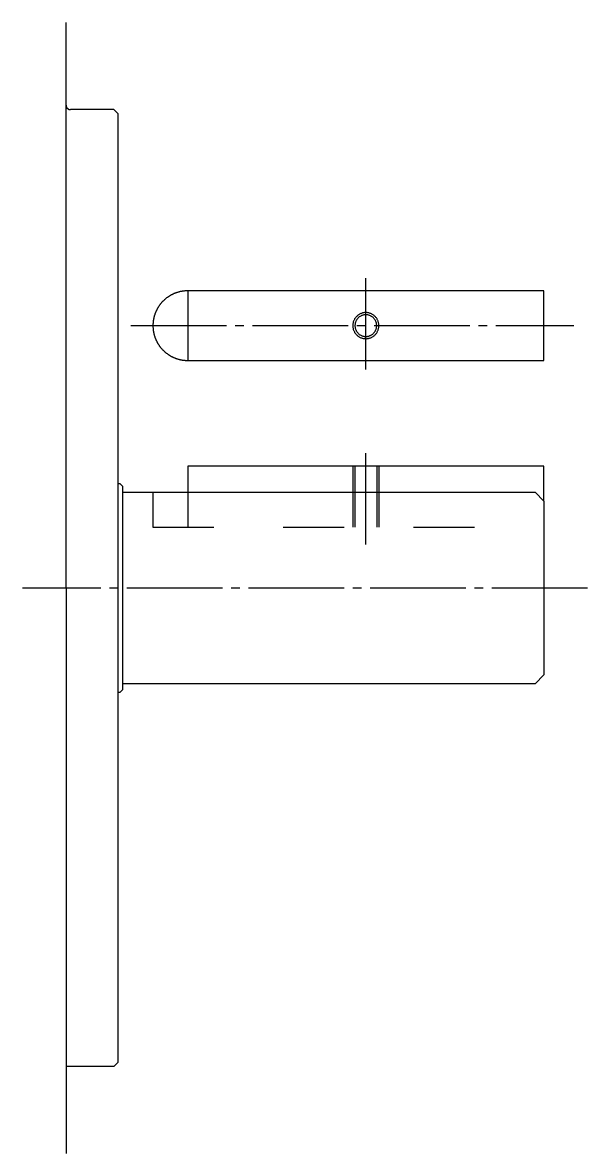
# Model space of a CAD drawing. Extents: x 0 to 671, y 0 to 384.
# Drawn here: x 369.4 to 434.4, y 0 to 130 of the extents above; entities that cross this region are included whole.
import ezdxf

# ---------------------------------------------------------------- set-up
doc = ezdxf.new("R2010")
doc.units = 0
doc.linetypes.add('DASH_CENTER', pattern=[14, 11, -1, 1, -1])
doc.linetypes.add('DASHED', pattern=[15, 7, -8])
doc.layers.get('0').update_dxf_attribs({"linetype": 'CONTINUOUS'})

msp = doc.modelspace()

# ---------------------------------------------------------------- linework, layer by layer
at = {"color": 7, "linetype": 'CONTINUOUS'}
for p, q in [((374.39, 96.34), (374.39, 130)), ((374.39, 65), (374.39, 119.8)), ((379.89, 120), (374.89, 120)), ((379.89, 120), (380.39, 119.5)), ((380.39, 65), (380.39, 119.5)), ((388.39, 99.16), (388.39, 91.16)), ((429.39, 99.16), (388.39, 99.16)), ((429.39, 91.16), (429.39, 99.16)), ((388.39, 91.16), (429.39, 91.16)), ((388.39, 79), (388.39, 76)), ((429.39, 79), (388.39, 79)), ((429.39, 75), (429.39, 79)), ((380.39, 77), (380.59, 77)), ((380.59, 77), (380.89, 76.7)), ((380.89, 76.7), (380.89, 53.3)), ((380.89, 76), (384.39, 76)), ((384.39, 76), (388.39, 76)), ((388.39, 76), (428.39, 76)), ((428.39, 76), (429.39, 75)), ((429.39, 75), (429.39, 72)), ((429.39, 72), (429.39, 55)), ((374.39, 65), (374.39, 0)), ((380.39, 10.5), (380.39, 65)), ((429.39, 55), (428.39, 54)), ((380.59, 53), (380.89, 53.3)), ((428.39, 54), (380.89, 54)), ((380.59, 53), (380.39, 53)), ((379.89, 10), (380.39, 10.5)), ((379.89, 10), (374.39, 10))]:
    msp.add_line(p, q, dxfattribs=at)
at = {"color": 1, "linetype": 'DASH_CENTER'}
for p, q in [((408.89, 90.12), (408.89, 100.62)), ((381.84, 95.16), (432.83, 95.16)), ((408.89, 70), (408.89, 80.5)), ((434.39, 65), (369.39, 65))]:
    msp.add_line(p, q, dxfattribs=at)
at = {"color": 2, "linetype": 'DASHED'}
for p, q in [((407.39, 79), (407.39, 72)), ((410.39, 79), (410.39, 72)), ((384.39, 76), (384.39, 72)), ((384.39, 72), (429.39, 72))]:
    msp.add_line(p, q, dxfattribs=at)
at = {"color": 7, "linetype": 'DASHED'}
for p, q in [((407.64, 79), (407.64, 72)), ((410.14, 79), (410.14, 72)), ((388.39, 76), (388.39, 72))]:
    msp.add_line(p, q, dxfattribs=at)
at = {"color": 7, "linetype": 'CONTINUOUS'}
for points in [[(374.39, 120.5, 0), (374.39, 120.49, 0), (374.39, 120.49, 0), (374.39, 120.48, 0), (374.39, 120.48, 0), (374.39, 120.47, 0), (374.39, 120.46, 0), (374.39, 120.46, 0), (374.39, 120.45, 0), (374.39, 120.44, 0), (374.39, 120.44, 0), (374.39, 120.43, 0), (374.39, 120.43, 0), (374.4, 120.42, 0), (374.4, 120.42, 0), (374.4, 120.41, 0), (374.4, 120.4, 0), (374.4, 120.4, 0), (374.4, 120.39, 0), (374.4, 120.39, 0), (374.4, 120.38, 0), (374.41, 120.37, 0), (374.41, 120.37, 0), (374.41, 120.36, 0), (374.41, 120.36, 0), (374.41, 120.35, 0), (374.42, 120.34, 0), (374.42, 120.34, 0), (374.42, 120.33, 0), (374.42, 120.33, 0), (374.42, 120.32, 0), (374.43, 120.31, 0), (374.43, 120.31, 0), (374.43, 120.3, 0), (374.43, 120.3, 0), (374.44, 120.29, 0), (374.44, 120.29, 0), (374.44, 120.28, 0), (374.44, 120.28, 0), (374.45, 120.27, 0), (374.45, 120.26, 0), (374.45, 120.26, 0), (374.45, 120.25, 0), (374.46, 120.25, 0), (374.46, 120.24, 0), (374.46, 120.24, 0), (374.47, 120.23, 0), (374.47, 120.23, 0), (374.47, 120.22, 0), (374.48, 120.22, 0), (374.48, 120.21, 0), (374.48, 120.21, 0), (374.49, 120.2, 0), (374.49, 120.2, 0), (374.5, 120.19, 0), (374.5, 120.19, 0), (374.5, 120.18, 0), (374.51, 120.18, 0), (374.51, 120.17, 0), (374.51, 120.17, 0), (374.52, 120.16, 0), (374.52, 120.16, 0), (374.53, 120.16, 0), (374.53, 120.15, 0), (374.54, 120.15, 0), (374.54, 120.14, 0), (374.55, 120.14, 0), (374.55, 120.13, 0), (374.55, 120.13, 0), (374.56, 120.13, 0), (374.56, 120.12, 0), (374.57, 120.12, 0), (374.57, 120.11, 0), (374.58, 120.11, 0), (374.58, 120.11, 0), (374.59, 120.1, 0), (374.59, 120.1, 0), (374.6, 120.09, 0), (374.6, 120.09, 0), (374.61, 120.09, 0), (374.61, 120.08, 0), (374.62, 120.08, 0), (374.62, 120.08, 0), (374.63, 120.08, 0), (374.63, 120.07, 0), (374.64, 120.07, 0), (374.64, 120.06, 0), (374.65, 120.06, 0), (374.65, 120.06, 0), (374.66, 120.06, 0), (374.67, 120.05, 0), (374.67, 120.05, 0), (374.68, 120.05, 0), (374.68, 120.05, 0), (374.69, 120.04, 0), (374.69, 120.04, 0), (374.7, 120.04, 0), (374.7, 120.04, 0), (374.71, 120.03, 0), (374.71, 120.03, 0), (374.72, 120.03, 0), (374.73, 120.03, 0), (374.73, 120.03, 0), (374.74, 120.02, 0), (374.74, 120.02, 0), (374.75, 120.02, 0), (374.76, 120.02, 0), (374.76, 120.02, 0), (374.77, 120.02, 0), (374.77, 120.01, 0), (374.78, 120.01, 0), (374.79, 120.01, 0), (374.79, 120.01, 0), (374.8, 120.01, 0), (374.8, 120.01, 0), (374.81, 120.01, 0), (374.82, 120.01, 0), (374.82, 120, 0), (374.83, 120, 0), (374.83, 120, 0), (374.84, 120, 0), (374.85, 120, 0), (374.85, 120, 0), (374.86, 120, 0), (374.87, 120, 0), (374.87, 120, 0), (374.88, 120, 0), (374.88, 120, 0), (374.89, 120, 0)], [(388.39, 99.16, 0), (388.34, 99.16, 0), (388.29, 99.16, 0), (388.24, 99.16, 0), (388.19, 99.16, 0), (388.14, 99.15, 0), (388.1, 99.15, 0), (388.05, 99.15, 0), (388, 99.14, 0), (387.95, 99.14, 0), (387.9, 99.13, 0), (387.85, 99.13, 0), (387.8, 99.12, 0), (387.75, 99.11, 0), (387.71, 99.1, 0), (387.66, 99.09, 0), (387.61, 99.09, 0), (387.56, 99.08, 0), (387.51, 99.07, 0), (387.46, 99.05, 0), (387.42, 99.04, 0), (387.37, 99.03, 0), (387.32, 99.02, 0), (387.28, 99, 0), (387.23, 98.99, 0), (387.18, 98.98, 0), (387.13, 98.96, 0), (387.09, 98.94, 0), (387.04, 98.93, 0), (387, 98.91, 0), (386.95, 98.89, 0), (386.9, 98.88, 0), (386.86, 98.86, 0), (386.81, 98.84, 0), (386.77, 98.82, 0), (386.72, 98.8, 0), (386.68, 98.78, 0), (386.63, 98.76, 0), (386.59, 98.74, 0), (386.55, 98.71, 0), (386.5, 98.69, 0), (386.46, 98.67, 0), (386.42, 98.64, 0), (386.38, 98.62, 0), (386.33, 98.59, 0), (386.29, 98.57, 0), (386.25, 98.54, 0), (386.21, 98.52, 0), (386.17, 98.49, 0), (386.13, 98.46, 0), (386.09, 98.43, 0), (386.05, 98.4, 0), (386.01, 98.38, 0), (385.97, 98.35, 0), (385.93, 98.32, 0), (385.89, 98.29, 0), (385.85, 98.25, 0), (385.81, 98.22, 0), (385.78, 98.19, 0), (385.74, 98.16, 0), (385.7, 98.13, 0), (385.67, 98.09, 0), (385.63, 98.06, 0), (385.6, 98.03, 0), (385.56, 97.99, 0), (385.53, 97.96, 0), (385.49, 97.92, 0), (385.46, 97.88, 0), (385.43, 97.85, 0), (385.39, 97.81, 0), (385.36, 97.78, 0), (385.33, 97.74, 0), (385.3, 97.7, 0), (385.27, 97.66, 0), (385.24, 97.62, 0), (385.21, 97.58, 0), (385.18, 97.55, 0), (385.15, 97.51, 0), (385.12, 97.47, 0), (385.09, 97.43, 0), (385.06, 97.38, 0), (385.04, 97.34, 0), (385.01, 97.3, 0), (384.98, 97.26, 0), (384.96, 97.22, 0), (384.93, 97.18, 0), (384.91, 97.13, 0), (384.88, 97.09, 0), (384.86, 97.05, 0), (384.84, 97, 0), (384.82, 96.96, 0), (384.8, 96.92, 0), (384.77, 96.87, 0), (384.75, 96.83, 0), (384.73, 96.78, 0), (384.71, 96.74, 0), (384.69, 96.69, 0), (384.68, 96.65, 0), (384.66, 96.6, 0), (384.64, 96.56, 0), (384.62, 96.51, 0), (384.61, 96.46, 0), (384.59, 96.42, 0), (384.58, 96.37, 0), (384.56, 96.32, 0), (384.55, 96.28, 0), (384.54, 96.23, 0), (384.52, 96.18, 0), (384.51, 96.13, 0), (384.5, 96.09, 0), (384.49, 96.04, 0), (384.48, 95.99, 0), (384.47, 95.94, 0), (384.46, 95.89, 0), (384.45, 95.85, 0), (384.44, 95.8, 0), (384.43, 95.75, 0), (384.43, 95.7, 0), (384.42, 95.65, 0), (384.41, 95.6, 0), (384.41, 95.55, 0), (384.4, 95.51, 0), (384.4, 95.46, 0), (384.4, 95.41, 0), (384.39, 95.36, 0), (384.39, 95.31, 0), (384.39, 95.26, 0), (384.39, 95.21, 0), (384.39, 95.16, 0)], [(410.14, 95.16, 0), (410.14, 95.22, 0), (410.13, 95.28, 0), (410.13, 95.35, 0), (410.12, 95.41, 0), (410.1, 95.47, 0), (410.09, 95.53, 0), (410.07, 95.58, 0), (410.05, 95.64, 0), (410.02, 95.7, 0), (409.99, 95.75, 0), (409.96, 95.81, 0), (409.93, 95.86, 0), (409.89, 95.91, 0), (409.86, 95.96, 0), (409.82, 96, 0), (409.77, 96.05, 0), (409.73, 96.09, 0), (409.68, 96.13, 0), (409.63, 96.17, 0), (409.58, 96.2, 0), (409.53, 96.23, 0), (409.48, 96.26, 0), (409.42, 96.29, 0), (409.37, 96.32, 0), (409.31, 96.34, 0), (409.25, 96.36, 0), (409.19, 96.37, 0), (409.13, 96.39, 0), (409.07, 96.4, 0), (409.01, 96.41, 0), (408.95, 96.41, 0), (408.89, 96.41, 0), (408.83, 96.41, 0), (408.77, 96.41, 0), (408.71, 96.4, 0), (408.65, 96.39, 0), (408.59, 96.37, 0), (408.53, 96.36, 0), (408.47, 96.34, 0), (408.41, 96.32, 0), (408.36, 96.29, 0), (408.3, 96.26, 0), (408.25, 96.23, 0), (408.19, 96.2, 0), (408.14, 96.17, 0), (408.1, 96.13, 0), (408.05, 96.09, 0), (408.01, 96.05, 0), (407.96, 96, 0), (407.92, 95.96, 0), (407.89, 95.91, 0), (407.85, 95.86, 0), (407.82, 95.81, 0), (407.79, 95.75, 0), (407.76, 95.7, 0), (407.74, 95.64, 0), (407.71, 95.58, 0), (407.69, 95.53, 0), (407.68, 95.47, 0), (407.66, 95.41, 0), (407.65, 95.35, 0), (407.65, 95.28, 0), (407.64, 95.22, 0), (407.64, 95.16, 0), (407.64, 95.1, 0), (407.65, 95.04, 0), (407.65, 94.98, 0), (407.66, 94.92, 0), (407.68, 94.86, 0), (407.69, 94.8, 0), (407.71, 94.74, 0), (407.74, 94.68, 0), (407.76, 94.63, 0), (407.79, 94.57, 0), (407.82, 94.52, 0), (407.85, 94.47, 0), (407.89, 94.42, 0), (407.92, 94.37, 0), (407.96, 94.32, 0), (408.01, 94.28, 0), (408.05, 94.24, 0), (408.1, 94.2, 0), (408.14, 94.16, 0), (408.19, 94.12, 0), (408.25, 94.09, 0), (408.3, 94.06, 0), (408.36, 94.03, 0), (408.41, 94.01, 0), (408.47, 93.99, 0), (408.53, 93.97, 0), (408.59, 93.95, 0), (408.65, 93.94, 0), (408.71, 93.93, 0), (408.77, 93.92, 0), (408.83, 93.91, 0), (408.89, 93.91, 0), (408.95, 93.91, 0), (409.01, 93.92, 0), (409.07, 93.93, 0), (409.13, 93.94, 0), (409.19, 93.95, 0), (409.25, 93.97, 0), (409.31, 93.99, 0), (409.37, 94.01, 0), (409.42, 94.03, 0), (409.48, 94.06, 0), (409.53, 94.09, 0), (409.58, 94.12, 0), (409.63, 94.16, 0), (409.68, 94.2, 0), (409.73, 94.24, 0), (409.77, 94.28, 0), (409.82, 94.32, 0), (409.86, 94.37, 0), (409.89, 94.42, 0), (409.93, 94.47, 0), (409.96, 94.52, 0), (409.99, 94.57, 0), (410.02, 94.63, 0), (410.05, 94.68, 0), (410.07, 94.74, 0), (410.09, 94.8, 0), (410.1, 94.86, 0), (410.12, 94.92, 0), (410.13, 94.98, 0), (410.13, 95.04, 0), (410.14, 95.1, 0), (410.14, 95.16, 0)], [(384.39, 95.16, 0), (384.39, 95.11, 0), (384.39, 95.06, 0), (384.39, 95.02, 0), (384.39, 94.97, 0), (384.4, 94.92, 0), (384.4, 94.87, 0), (384.4, 94.82, 0), (384.41, 94.77, 0), (384.41, 94.72, 0), (384.42, 94.67, 0), (384.43, 94.62, 0), (384.43, 94.58, 0), (384.44, 94.53, 0), (384.45, 94.48, 0), (384.46, 94.43, 0), (384.47, 94.38, 0), (384.48, 94.33, 0), (384.49, 94.29, 0), (384.5, 94.24, 0), (384.51, 94.19, 0), (384.52, 94.14, 0), (384.54, 94.1, 0), (384.55, 94.05, 0), (384.56, 94, 0), (384.58, 93.95, 0), (384.59, 93.91, 0), (384.61, 93.86, 0), (384.62, 93.81, 0), (384.64, 93.77, 0), (384.66, 93.72, 0), (384.68, 93.68, 0), (384.69, 93.63, 0), (384.71, 93.59, 0), (384.73, 93.54, 0), (384.75, 93.5, 0), (384.77, 93.45, 0), (384.8, 93.41, 0), (384.82, 93.36, 0), (384.84, 93.32, 0), (384.86, 93.28, 0), (384.88, 93.23, 0), (384.91, 93.19, 0), (384.93, 93.15, 0), (384.96, 93.11, 0), (384.98, 93.06, 0), (385.01, 93.02, 0), (385.04, 92.98, 0), (385.06, 92.94, 0), (385.09, 92.9, 0), (385.12, 92.86, 0), (385.15, 92.82, 0), (385.18, 92.78, 0), (385.21, 92.74, 0), (385.24, 92.7, 0), (385.27, 92.66, 0), (385.3, 92.62, 0), (385.33, 92.59, 0), (385.36, 92.55, 0), (385.39, 92.51, 0), (385.43, 92.48, 0), (385.46, 92.44, 0), (385.49, 92.4, 0), (385.53, 92.37, 0), (385.56, 92.33, 0), (385.6, 92.3, 0), (385.63, 92.27, 0), (385.67, 92.23, 0), (385.7, 92.2, 0), (385.74, 92.17, 0), (385.78, 92.13, 0), (385.81, 92.1, 0), (385.85, 92.07, 0), (385.89, 92.04, 0), (385.93, 92.01, 0), (385.97, 91.98, 0), (386.01, 91.95, 0), (386.05, 91.92, 0), (386.09, 91.89, 0), (386.13, 91.86, 0), (386.17, 91.84, 0), (386.21, 91.81, 0), (386.25, 91.78, 0), (386.29, 91.76, 0), (386.33, 91.73, 0), (386.38, 91.71, 0), (386.42, 91.68, 0), (386.46, 91.66, 0), (386.5, 91.63, 0), (386.55, 91.61, 0), (386.59, 91.59, 0), (386.63, 91.57, 0), (386.68, 91.55, 0), (386.72, 91.53, 0), (386.77, 91.51, 0), (386.81, 91.49, 0), (386.86, 91.47, 0), (386.9, 91.45, 0), (386.95, 91.43, 0), (387, 91.41, 0), (387.04, 91.4, 0), (387.09, 91.38, 0), (387.13, 91.36, 0), (387.18, 91.35, 0), (387.23, 91.33, 0), (387.28, 91.32, 0), (387.32, 91.31, 0), (387.37, 91.29, 0), (387.42, 91.28, 0), (387.46, 91.27, 0), (387.51, 91.26, 0), (387.56, 91.25, 0), (387.61, 91.24, 0), (387.66, 91.23, 0), (387.71, 91.22, 0), (387.75, 91.21, 0), (387.8, 91.21, 0), (387.85, 91.2, 0), (387.9, 91.19, 0), (387.95, 91.19, 0), (388, 91.18, 0), (388.05, 91.18, 0), (388.1, 91.17, 0), (388.14, 91.17, 0), (388.19, 91.17, 0), (388.24, 91.17, 0), (388.29, 91.16, 0), (388.34, 91.16, 0), (388.39, 91.16, 0)]]:
    msp.add_polyline3d(points, dxfattribs=at)
at = {"color": 2, "linetype": 'CONTINUOUS'}
msp.add_polyline3d([(410.39, 95.16, 0), (410.39, 95.24, 0), (410.38, 95.31, 0), (410.37, 95.38, 0), (410.36, 95.45, 0), (410.35, 95.53, 0), (410.32, 95.6, 0), (410.3, 95.67, 0), (410.28, 95.74, 0), (410.25, 95.8, 0), (410.21, 95.87, 0), (410.18, 95.93, 0), (410.14, 96, 0), (410.1, 96.06, 0), (410.05, 96.11, 0), (410, 96.17, 0), (409.95, 96.22, 0), (409.9, 96.27, 0), (409.84, 96.32, 0), (409.78, 96.37, 0), (409.72, 96.41, 0), (409.66, 96.45, 0), (409.6, 96.49, 0), (409.53, 96.52, 0), (409.46, 96.55, 0), (409.39, 96.57, 0), (409.32, 96.6, 0), (409.25, 96.62, 0), (409.18, 96.63, 0), (409.11, 96.65, 0), (409.04, 96.66, 0), (408.96, 96.66, 0), (408.89, 96.66, 0), (408.82, 96.66, 0), (408.74, 96.66, 0), (408.67, 96.65, 0), (408.6, 96.63, 0), (408.52, 96.62, 0), (408.45, 96.6, 0), (408.38, 96.57, 0), (408.32, 96.55, 0), (408.25, 96.52, 0), (408.18, 96.49, 0), (408.12, 96.45, 0), (408.06, 96.41, 0), (408, 96.37, 0), (407.94, 96.32, 0), (407.88, 96.27, 0), (407.83, 96.22, 0), (407.78, 96.17, 0), (407.73, 96.11, 0), (407.69, 96.06, 0), (407.64, 96, 0), (407.6, 95.93, 0), (407.57, 95.87, 0), (407.53, 95.8, 0), (407.5, 95.74, 0), (407.48, 95.67, 0), (407.45, 95.6, 0), (407.43, 95.53, 0), (407.42, 95.45, 0), (407.41, 95.38, 0), (407.4, 95.31, 0), (407.39, 95.24, 0), (407.39, 95.16, 0), (407.39, 95.09, 0), (407.4, 95.02, 0), (407.41, 94.94, 0), (407.42, 94.87, 0), (407.43, 94.8, 0), (407.45, 94.73, 0), (407.48, 94.66, 0), (407.5, 94.59, 0), (407.53, 94.52, 0), (407.57, 94.46, 0), (407.6, 94.39, 0), (407.64, 94.33, 0), (407.69, 94.27, 0), (407.73, 94.21, 0), (407.78, 94.15, 0), (407.83, 94.1, 0), (407.88, 94.05, 0), (407.94, 94, 0), (408, 93.96, 0), (408.06, 93.92, 0), (408.12, 93.88, 0), (408.18, 93.84, 0), (408.25, 93.81, 0), (408.32, 93.78, 0), (408.38, 93.75, 0), (408.45, 93.73, 0), (408.52, 93.71, 0), (408.6, 93.69, 0), (408.67, 93.68, 0), (408.74, 93.67, 0), (408.82, 93.66, 0), (408.89, 93.66, 0), (408.96, 93.66, 0), (409.04, 93.67, 0), (409.11, 93.68, 0), (409.18, 93.69, 0), (409.25, 93.71, 0), (409.32, 93.73, 0), (409.39, 93.75, 0), (409.46, 93.78, 0), (409.53, 93.81, 0), (409.6, 93.84, 0), (409.66, 93.88, 0), (409.72, 93.92, 0), (409.78, 93.96, 0), (409.84, 94, 0), (409.9, 94.05, 0), (409.95, 94.1, 0), (410, 94.15, 0), (410.05, 94.21, 0), (410.1, 94.27, 0), (410.14, 94.33, 0), (410.18, 94.39, 0), (410.21, 94.46, 0), (410.25, 94.52, 0), (410.28, 94.59, 0), (410.3, 94.66, 0), (410.32, 94.73, 0), (410.35, 94.8, 0), (410.36, 94.87, 0), (410.37, 94.94, 0), (410.38, 95.02, 0), (410.39, 95.09, 0), (410.39, 95.16, 0)], dxfattribs=at)

doc.saveas('drawing.dxf')
